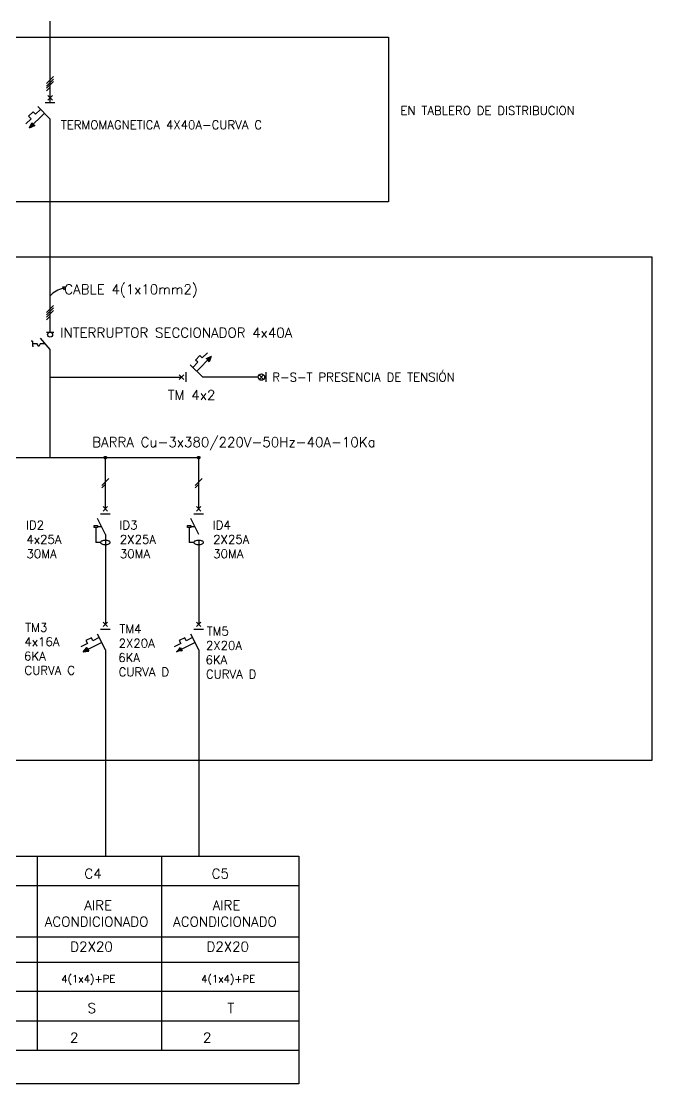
# Model space of a CAD drawing. Extents: x 1442 to 6193, y -332 to 1913.
# Drawn here: x 2556.3 to 2813, y 1467 to 1899.4 of the extents above; entities that cross this region are included whole.
import ezdxf

# ---------------------------------------------------------------- set-up
doc = ezdxf.new("R2010")
doc.units = 0
doc.linetypes.add('HIDDEN', pattern=[0.375, 0.25, -0.125])
doc.layers.get('0').update_dxf_attribs({"linetype": 'CONTINUOUS'})
for name, color, linetype in [('--00-PTA_GRILLA', 7, 'CONTINUOUS'), ('--00-PTA_GRILLA_TEXTO', 7, 'CONTINUOUS'), ('--00-VTA_CARTELES_LEYENDAS', 8, 'CONTINUOUS'), ('BARRAS', 6, 'CONTINUOUS'), ('CABLES$ELECT$', 2, 'CONTINUOUS'), ('E_TEXTO', 3, 'CONTINUOUS'), ('POTENCIA', 3, 'CONTINUOUS'), ('TÍTULOS', 4, 'CONTINUOUS'), ('UNIFILAR', 3, 'CONTINUOUS')]:
    doc.layers.add(name, color=color, linetype=linetype)
doc.styles.add('ROMANS_VICTOR', font='romans.shx', dxfattribs={"height": 4})

# ---------------------------------------------------------------- blocks, each defined once
blk = doc.blocks.new('*U42')
at = {"layer": 'E_TEXTO', "color": 7, "style": 'ROMANS_VICTOR'}
blk.add_text('INTERRUPTOR SECCIONADOR 4x40A', height=4, dxfattribs=at).set_placement((2572.17, 1770.67))
blk = doc.blocks.new('*U43')
at = {"layer": 'BARRAS', "linetype": 'CONTINUOUS'}
for p, q in [((2631.57, 1762.02), (2633.64, 1762.96)), ((2632.72, 1762.02), (2632.16, 1761.45)), ((2632.74, 1760.87), (2632.16, 1761.45)), ((2633.64, 1762.96), (2632.72, 1762.02)), ((2632.72, 1762.02), (2633.64, 1762.96)), ((2632.99, 1761.45), (2632.74, 1760.87)), ((2633.24, 1762.02), (2632.99, 1761.45)), ((2633.64, 1762.96), (2633.24, 1762.02))]:
    blk.add_line(p, q, dxfattribs=at)
at = {"layer": 'BARRAS', "linetype": 'CONTINUOUS', "extrusion": (0, 0, -1)}
for points in [[(-2633.64, 1762.96), (-2632.72, 1762.02), (-2631.57, 1762.02)], [(-2631.57, 1762.02), (-2632.72, 1762.02), (-2632.16, 1761.45)], [(-2632.72, 1762.02), (-2632.99, 1761.45), (-2632.16, 1761.45)], [(-2632.16, 1761.45), (-2632.99, 1761.45), (-2632.74, 1760.87)], [(-2633.64, 1762.96), (-2633.24, 1762.02), (-2632.72, 1762.02)], [(-2632.72, 1762.02), (-2633.24, 1762.02), (-2632.99, 1761.45)]]:
    blk.add_solid(points, dxfattribs=at)
blk = doc.blocks.new('*U44')
at = {"layer": 'E_TEXTO', "color": 7, "style": 'ROMANS_VICTOR'}
blk.add_text('R-S-T PRESENCIA DE TENSIÓN', height=3.5, dxfattribs=at).set_placement((2658.5, 1752.84))
blk = doc.blocks.new('*U48')
at = {"layer": '--00-PTA_GRILLA_TEXTO', "style": 'ROMANS_VICTOR'}
blk.add_text('C4', height=4, dxfattribs=at).set_placement((2581.99, 1550.5))
blk = doc.blocks.new('*U49')
at = {"layer": '--00-PTA_GRILLA_TEXTO', "style": 'ROMANS_VICTOR'}
blk.add_text('C5', height=4, dxfattribs=at).set_placement((2633.8, 1550.5))
blk = doc.blocks.new('*U61')
at = {"layer": 'E_TEXTO', "color": 7, "style": 'ROMANS_VICTOR'}
blk.add_text('TERMOMAGNETICA 4X40A-CURVA C', height=3.5, dxfattribs=at).set_placement((2572.42, 1855.51))
blk = doc.blocks.new('EIE081')
at = {"color": 0, "linetype": 'BYBLOCK'}
for p, q in [((-1.41, -1.41), (1.41, 1.41)), ((-1.41, -2.41), (1.41, 0.41)), ((-1.41, -3.41), (1.41, -0.59)), ((-1.41, -4.41), (0, -3))]:
    blk.add_line(p, q, dxfattribs=at)
blk = doc.blocks.new('*U67')
at = {"layer": 'E_TEXTO', "color": 7, "style": 'ROMANS_VICTOR'}
blk.add_text('BARRA Cu-3x380/220V-50Hz-40A-10Ka', height=4, dxfattribs=at).set_placement((2585.19, 1726.12))
blk = doc.blocks.new('*U78')
at = {"layer": 'E_TEXTO', "color": 7, "style": 'ROMANS_VICTOR'}
for s, p in [('TM3', (2557.93, 1650.96)), ('4x16A', (2557.6, 1645.13)), ('6KA', (2557.43, 1639.3)), ('CURVA C', (2557.6, 1633.46))]:
    blk.add_text(s, height=3.5, dxfattribs=at).set_placement(p)
blk = doc.blocks.new('*U79')
at = {"layer": 'POTENCIA', "linetype": 'CONTINUOUS'}
for p, q in [((2581.71, 1643.02), (2582.38, 1643.76)), ((2582.38, 1643.76), (2583.05, 1644.49)), ((2583.05, 1644.49), (2583.41, 1643.76)), ((2583.41, 1643.76), (2583.78, 1643.02)), ((2581.95, 1643.02), (2581.52, 1642.81)), ((2581.52, 1642.81), (2581.95, 1643.02))]:
    blk.add_line(p, q, dxfattribs=at)
at = {"layer": 'POTENCIA', "linetype": 'CONTINUOUS', "extrusion": (0, 0, -1)}
for points in [[(-2582.38, 1643.76), (-2581.95, 1643.02), (-2581.71, 1643.02)], [(-2583.41, 1643.76), (-2583.78, 1643.02), (-2581.95, 1643.02)], [(-2582.38, 1643.76), (-2583.41, 1643.76), (-2581.95, 1643.02)], [(-2583.05, 1644.49), (-2583.41, 1643.76), (-2582.38, 1643.76)], [(-2581.71, 1643.02), (-2581.95, 1643.02), (-2581.52, 1642.81)], [(-2581.95, 1643.02), (-2583.78, 1643.02), (-2581.52, 1642.81)]]:
    blk.add_solid(points, dxfattribs=at)
blk = doc.blocks.new('*U80')
at = {"layer": 'E_TEXTO', "color": 7, "style": 'ROMANS_VICTOR'}
for s, p in [('TM4', (2596.26, 1650.33)), ('2X20A', (2595.93, 1644.5)), ('6KA', (2595.76, 1638.66)), ('CURVA D', (2595.93, 1632.83))]:
    blk.add_text(s, height=3.5, dxfattribs=at).set_placement(p)
blk = doc.blocks.new('*U81')
at = {"layer": 'POTENCIA', "linetype": 'CONTINUOUS'}
for p, q in [((2619.71, 1643.02), (2620.38, 1643.76)), ((2620.38, 1643.76), (2621.05, 1644.49)), ((2621.05, 1644.49), (2621.41, 1643.76)), ((2621.41, 1643.76), (2621.78, 1643.02)), ((2619.95, 1643.02), (2619.52, 1642.81)), ((2619.52, 1642.81), (2619.95, 1643.02))]:
    blk.add_line(p, q, dxfattribs=at)
at = {"layer": 'POTENCIA', "linetype": 'CONTINUOUS', "extrusion": (0, 0, -1)}
for points in [[(-2620.38, 1643.76), (-2619.95, 1643.02), (-2619.71, 1643.02)], [(-2621.41, 1643.76), (-2621.78, 1643.02), (-2619.95, 1643.02)], [(-2620.38, 1643.76), (-2621.41, 1643.76), (-2619.95, 1643.02)], [(-2621.05, 1644.49), (-2621.41, 1643.76), (-2620.38, 1643.76)], [(-2619.71, 1643.02), (-2619.95, 1643.02), (-2619.52, 1642.81)], [(-2619.95, 1643.02), (-2621.78, 1643.02), (-2619.52, 1642.81)]]:
    blk.add_solid(points, dxfattribs=at)
blk = doc.blocks.new('*U82')
at = {"layer": 'E_TEXTO', "color": 7, "style": 'ROMANS_VICTOR'}
for s, p in [('TM5', (2631.79, 1649.44)), ('2X20A', (2631.46, 1643.61)), ('6KA', (2631.29, 1637.77)), ('CURVA D', (2631.46, 1631.94))]:
    blk.add_text(s, height=3.5, dxfattribs=at).set_placement(p)
blk = doc.blocks.new('*U149')
at = {"layer": 'BARRAS', "linetype": 'CONTINUOUS'}
for p, q in [((2560.58, 1856.97), (2559.67, 1856.08)), ((2559.67, 1856.08), (2560.08, 1856.97)), ((2561.75, 1856.97), (2559.67, 1856.08)), ((2559.67, 1856.08), (2560.58, 1856.97)), ((2560.08, 1856.97), (2560.34, 1857.56)), ((2560.34, 1857.56), (2560.61, 1858.14)), ((2560.61, 1858.14), (2561.18, 1857.56)), ((2561.18, 1857.56), (2561.75, 1856.97))]:
    blk.add_line(p, q, dxfattribs=at)
at = {"layer": 'BARRAS', "linetype": 'CONTINUOUS', "extrusion": (0, 0, -1)}
for points in [[(-2560.08, 1856.97), (-2560.58, 1856.97), (-2559.67, 1856.08)], [(-2560.58, 1856.97), (-2561.75, 1856.97), (-2559.67, 1856.08)], [(-2560.34, 1857.56), (-2560.58, 1856.97), (-2560.08, 1856.97)], [(-2560.61, 1858.14), (-2561.18, 1857.56), (-2560.34, 1857.56)], [(-2560.34, 1857.56), (-2561.18, 1857.56), (-2560.58, 1856.97)], [(-2561.18, 1857.56), (-2561.75, 1856.97), (-2560.58, 1856.97)]]:
    blk.add_solid(points, dxfattribs=at)
blk = doc.blocks.new('*U150')
at = {"layer": 'E_TEXTO', "color": 7, "style": 'ROMANS_VICTOR'}
blk.add_text('TM 4x2', height=4, dxfattribs=at).set_placement((2615.94, 1745.29))
blk = doc.blocks.new('*U151')
at = {"layer": 'E_TEXTO', "color": 7, "style": 'ROMANS_VICTOR'}
blk.add_text('CABLE 4(1x10mm2)', height=4, dxfattribs=at).set_placement((2573.8, 1788.32))
blk = doc.blocks.new('*U155')
at = {"layer": 'E_TEXTO', "color": 7, "style": 'ROMANS_VICTOR'}
for s, p in [('ID2', (2558.24, 1692.62)), ('4x25A', (2558.41, 1686.79)), ('30MA', (2558.41, 1680.96))]:
    blk.add_text(s, height=3.5, dxfattribs=at).set_placement(p)
blk = doc.blocks.new('*U156')
at = {"layer": 'E_TEXTO', "color": 7, "style": 'ROMANS_VICTOR'}
for s, p in [('ID3', (2596.25, 1692.62)), ('2X25A', (2596.42, 1686.79)), ('30MA', (2596.42, 1680.96))]:
    blk.add_text(s, height=3.5, dxfattribs=at).set_placement(p)
blk = doc.blocks.new('*U39')
at = {"linetype": 'CONTINUOUS'}
for p, q in [((-4624.24, -469.21), (-4624.23, -469.11)), ((-4624.23, -469.3), (-4624.24, -469.21)), ((-4624.23, -469.11), (-4624.21, -469.02)), ((-4624.2, -469.4), (-4624.23, -469.3)), ((-4624.21, -469.02), (-4624.16, -468.94)), ((-4624.15, -469.48), (-4624.2, -469.4)), ((-4624.16, -468.94), (-4624.11, -468.87)), ((-4624.09, -469.56), (-4624.15, -469.48)), ((-4624.11, -468.87), (-4624.04, -468.81)), ((-4624.02, -469.62), (-4624.09, -469.56)), ((-4624.04, -468.81), (-4623.96, -468.76)), ((-4623.93, -469.67), (-4624.02, -469.62)), ((-4623.96, -468.76), (-4623.88, -468.72)), ((-4623.84, -469.7), (-4623.93, -469.67)), ((-4623.88, -468.72), (-4623.79, -468.71)), ((-4623.82, -469.7), (-4623.84, -469.7)), ((-4623.74, -469.29), (-4623.74, -469.21)), ((-4623.74, -469.21), (-4623.74, -469.3)), ((-4623.74, -469.38), (-4623.74, -469.29)), ((-4623.74, -469.3), (-4623.74, -469.4)), ((-4623.74, -469.46), (-4623.74, -469.38)), ((-4623.74, -469.4), (-4623.74, -469.48)), ((-4623.74, -469.53), (-4623.74, -469.46)), ((-4623.74, -469.48), (-4623.74, -469.56)), ((-4623.74, -469.59), (-4623.74, -469.53)), ((-4623.74, -469.56), (-4623.74, -469.62)), ((-4623.74, -469.64), (-4623.74, -469.59)), ((-4623.74, -469.62), (-4623.74, -469.67)), ((-4623.74, -469.67), (-4623.74, -469.64)), ((-4623.74, -469.67), (-4623.74, -469.7)), ((-4623.74, -469.7), (-4623.74, -469.67)), ((-4623.74, -469.7), (-4623.74, -469.71)), ((-4623.74, -469.71), (-4623.74, -469.7)), ((-4623.74, -469.7), (-4623.74, -469.7)), ((-4623.69, -468.71), (-4623.6, -468.72)), ((-4623.57, -469.67), (-4623.65, -469.7)), ((-4623.6, -468.72), (-4623.52, -468.76)), ((-4623.49, -469.64), (-4623.57, -469.67)), ((-4623.52, -468.76), (-4623.44, -468.81)), ((-4623.42, -469.59), (-4623.49, -469.64)), ((-4623.44, -468.81), (-4623.37, -468.87)), ((-4623.36, -469.53), (-4623.42, -469.59)), ((-4623.37, -468.87), (-4623.31, -468.94)), ((-4623.31, -469.46), (-4623.36, -469.53)), ((-4623.31, -468.94), (-4623.27, -469.02)), ((-4623.27, -469.38), (-4623.31, -469.46)), ((-4623.27, -469.02), (-4623.25, -469.11)), ((-4623.25, -469.29), (-4623.27, -469.38)), ((-4623.25, -469.11), (-4623.24, -469.21)), ((-4623.24, -469.21), (-4623.25, -469.29))]:
    blk.add_line(p, q, dxfattribs=at)
at = {"linetype": 'CONTINUOUS', "extrusion": (0, 0, -1)}
for points in [[(4624.23, -469.11), (4623.24, -469.21), (4624.24, -469.21)], [(4624.24, -469.21), (4623.74, -469.3), (4624.23, -469.3)], [(4624.24, -469.21), (4623.74, -469.21), (4623.74, -469.3)], [(4624.21, -469.02), (4623.25, -469.11), (4624.23, -469.11)], [(4624.23, -469.11), (4623.25, -469.11), (4623.24, -469.21)], [(4624.23, -469.3), (4623.74, -469.4), (4624.2, -469.4)], [(4624.23, -469.3), (4623.74, -469.3), (4623.74, -469.4)], [(4624.16, -468.94), (4623.27, -469.02), (4624.21, -469.02)], [(4624.21, -469.02), (4623.27, -469.02), (4623.25, -469.11)], [(4624.2, -469.4), (4623.74, -469.48), (4624.15, -469.48)], [(4624.2, -469.4), (4623.74, -469.4), (4623.74, -469.48)], [(4624.11, -468.87), (4623.31, -468.94), (4624.16, -468.94)], [(4624.16, -468.94), (4623.31, -468.94), (4623.27, -469.02)], [(4624.15, -469.48), (4623.74, -469.56), (4624.09, -469.56)], [(4624.15, -469.48), (4623.74, -469.48), (4623.74, -469.56)], [(4624.04, -468.81), (4623.37, -468.87), (4624.11, -468.87)], [(4624.11, -468.87), (4623.37, -468.87), (4623.31, -468.94)], [(4624.09, -469.56), (4623.74, -469.62), (4624.02, -469.62)], [(4624.09, -469.56), (4623.74, -469.56), (4623.74, -469.62)], [(4623.96, -468.76), (4623.44, -468.81), (4624.04, -468.81)], [(4624.04, -468.81), (4623.44, -468.81), (4623.37, -468.87)], [(4624.02, -469.62), (4623.74, -469.67), (4623.93, -469.67)], [(4624.02, -469.62), (4623.74, -469.62), (4623.74, -469.67)], [(4623.88, -468.72), (4623.52, -468.76), (4623.96, -468.76)], [(4623.96, -468.76), (4623.52, -468.76), (4623.44, -468.81)], [(4623.93, -469.67), (4623.74, -469.7), (4623.84, -469.7)], [(4623.93, -469.67), (4623.74, -469.67), (4623.74, -469.7)], [(4623.79, -468.71), (4623.6, -468.72), (4623.88, -468.72)], [(4623.88, -468.72), (4623.6, -468.72), (4623.52, -468.76)], [(4623.84, -469.7), (4623.74, -469.7), (4623.82, -469.7)], [(4623.84, -469.7), (4623.74, -469.7), (4623.74, -469.7)], [(4623.82, -469.7), (4623.74, -469.7), (4623.74, -469.71)], [(4623.79, -468.71), (4623.69, -468.71), (4623.6, -468.72)], [(4623.74, -469.21), (4623.25, -469.29), (4623.74, -469.29)], [(4623.74, -469.21), (4623.24, -469.21), (4623.25, -469.29)], [(4623.74, -469.29), (4623.27, -469.38), (4623.74, -469.38)], [(4623.74, -469.29), (4623.25, -469.29), (4623.27, -469.38)], [(4623.74, -469.38), (4623.31, -469.46), (4623.74, -469.46)], [(4623.74, -469.38), (4623.27, -469.38), (4623.31, -469.46)], [(4623.74, -469.46), (4623.36, -469.53), (4623.74, -469.53)], [(4623.74, -469.46), (4623.31, -469.46), (4623.36, -469.53)], [(4623.74, -469.53), (4623.42, -469.59), (4623.74, -469.59)], [(4623.74, -469.53), (4623.36, -469.53), (4623.42, -469.59)], [(4623.74, -469.59), (4623.49, -469.64), (4623.74, -469.64)], [(4623.74, -469.59), (4623.42, -469.59), (4623.49, -469.64)], [(4623.74, -469.64), (4623.57, -469.67), (4623.74, -469.67)], [(4623.74, -469.64), (4623.49, -469.64), (4623.57, -469.67)], [(4623.74, -469.67), (4623.65, -469.7), (4623.74, -469.7)], [(4623.74, -469.67), (4623.57, -469.67), (4623.65, -469.7)], [(4623.74, -469.7), (4623.65, -469.7), (4623.74, -469.71)]]:
    blk.add_solid(points, dxfattribs=at)
blk = doc.blocks.new('BORNE_1')
blk.add_circle((-4623.74, -469.21), 0.5)
at = {"linetype": 'CONTINUOUS'}
blk.add_blockref('*U39', (0, 0), dxfattribs=at)
blk = doc.blocks.new('*U157')
at = {"layer": 'E_TEXTO', "color": 7, "style": 'ROMANS_VICTOR'}
for s, p in [('ID4', (2634.25, 1692.62)), ('2X25A', (2634.42, 1686.79)), ('30MA', (2634.42, 1680.96))]:
    blk.add_text(s, height=3.5, dxfattribs=at).set_placement(p)
blk = doc.blocks.new('*U161')
at = {"layer": '--00-PTA_GRILLA_TEXTO', "style": 'ROMANS_VICTOR'}
for s, p in [('AIRE', (2581.92, 1537.58)), ('ACONDICIONADO', (2565.87, 1530.91))]:
    blk.add_text(s, height=4, dxfattribs=at).set_placement(p)
blk = doc.blocks.new('*U162')
at = {"layer": 'E_TEXTO', "color": 7, "style": 'ROMANS_VICTOR'}
blk.add_text('EN TABLERO DE DISTRIBUCION', height=3.5, dxfattribs=at).set_placement((2710.66, 1861.34))
blk = doc.blocks.new('*U167')
at = {"layer": '--00-PTA_GRILLA_TEXTO', "style": 'ROMANS_VICTOR'}
blk.add_text('D2X20', height=4, dxfattribs=at).set_placement((2576.23, 1520.77))
blk = doc.blocks.new('*U168')
at = {"layer": '--00-PTA_GRILLA_TEXTO', "style": 'ROMANS_VICTOR'}
for s, p in [('AIRE', (2634.19, 1537.58)), ('ACONDICIONADO', (2618.13, 1530.91))]:
    blk.add_text(s, height=4, dxfattribs=at).set_placement(p)
blk = doc.blocks.new('*U169')
at = {"layer": '--00-PTA_GRILLA_TEXTO', "style": 'ROMANS_VICTOR'}
blk.add_text('4(1x4)+PE', height=3, dxfattribs=at).set_placement((2572.59, 1508.17))
blk = doc.blocks.new('*U170')
at = {"layer": '--00-PTA_GRILLA_TEXTO', "style": 'ROMANS_VICTOR'}
blk.add_text('S', height=4, dxfattribs=at).set_placement((2583.26, 1495.74))
blk = doc.blocks.new('*U171')
at = {"layer": '--00-PTA_GRILLA_TEXTO', "style": 'ROMANS_VICTOR'}
blk.add_text('T', height=4, dxfattribs=at).set_placement((2640.28, 1495.74))
blk = doc.blocks.new('*U172')
at = {"layer": '--00-PTA_GRILLA_TEXTO', "style": 'ROMANS_VICTOR'}
blk.add_text('      2', height=4, dxfattribs=at).set_placement((2558.24, 1483.74))
blk = doc.blocks.new('*U173')
at = {"layer": '--00-PTA_GRILLA_TEXTO', "style": 'ROMANS_VICTOR'}
blk.add_text('      2', height=4, dxfattribs=at).set_placement((2612.37, 1483.74))
blk = doc.blocks.new('*U175')
at = {"layer": '--00-PTA_GRILLA_TEXTO', "style": 'ROMANS_VICTOR'}
blk.add_text('D2X20', height=4, dxfattribs=at).set_placement((2631.69, 1520.77))
blk = doc.blocks.new('*U176')
at = {"layer": '--00-PTA_GRILLA_TEXTO', "style": 'ROMANS_VICTOR'}
blk.add_text('4(1x4)+PE', height=3, dxfattribs=at).set_placement((2629.54, 1508.17))

msp = doc.modelspace()

# ---------------------------------------------------------------- linework, layer by layer
at = {"layer": '--00-PTA_GRILLA'}
for p, q in [((2384.254, 1559.547), (2669.254, 1559.547)), ((2562.802, 1559.547), (2562.802, 1480.448)), ((2613.352, 1559.547), (2613.352, 1480.448)), ((2669.254, 1559.547), (2669.254, 1480.448)), ((2669.254, 1559.547), (2669.254, 1466.956)), ((2669.254, 1547.547), (2384.254, 1547.547)), ((2669.254, 1526.628), (2384.254, 1526.628)), ((2669.254, 1516.316), (2384.254, 1516.316)), ((2669.254, 1504.448), (2384.254, 1504.448)), ((2669.254, 1492.448), (2384.254, 1492.448)), ((2669.254, 1480.448), (2384.254, 1480.448)), ((2669.254, 1466.956), (2384.254, 1466.956))]:
    msp.add_line(p, q, dxfattribs=at)
at = {"layer": 'BARRAS'}
for p, q in [((2568.017, 1866.238), (2568.017, 1899.443)), ((2566.603, 1874.101), (2569.431, 1876.93)), ((2566.603, 1873.072), (2569.431, 1875.901)), ((2566.603, 1872.149), (2569.431, 1874.977)), ((2568.017, 1874.563), (2568.017, 1875.563)), ((2568.017, 1873.563), (2568.017, 1874.563)), ((2566.603, 1871.149), (2568.017, 1872.563)), ((2568.949, 1867.305), (2567.085, 1869.17)), ((2567.085, 1867.305), (2568.949, 1869.17)), ((2568.017, 1859.549), (2562.984, 1864.679)), ((2570.017, 1866.238), (2566.017, 1866.238)), ((2560.257, 1859.767), (2558.091, 1857.641)), ((2561.074, 1862.522), (2559.281, 1860.762)), ((2559.281, 1860.762), (2560.257, 1859.767)), ((2565.66, 1861.952), (2559.672, 1856.076)), ((2562.019, 1861.559), (2561.074, 1862.522)), ((2564.07, 1863.572), (2562.019, 1861.559)), ((2559.672, 1856.076), (2560.607, 1858.141)), ((2559.672, 1856.076), (2561.755, 1856.972)), ((2568.017, 1772.884), (2568.017, 1859.549)), ((2560.812, 1769.181), (2560.289, 1769.181)), ((2568.017, 1765.884), (2564.179, 1770.493)), ((2566.517, 1772.884), (2569.517, 1772.884)), ((2560.812, 1767.207), (2561.216, 1767.207)), ((2568.017, 1721.818), (2568.017, 1765.884)), ((2626.144, 1758.559), (2628.156, 1760.61)), ((2627.194, 1761.554), (2628.953, 1763.347)), ((2628.156, 1760.61), (2627.194, 1761.554)), ((2627.764, 1756.969), (2633.64, 1762.957)), ((2628.953, 1763.347), (2629.948, 1762.371)), ((2629.948, 1762.371), (2632.074, 1764.538)), ((2633.64, 1762.957), (2631.574, 1762.022)), ((2633.64, 1762.957), (2632.744, 1760.874)), ((2623.478, 1752.611), (2623.478, 1756.611)), ((2630.167, 1754.611), (2625.037, 1759.645)), ((2656.03, 1752.611), (2656.03, 1756.611)), ((2568.017, 1754.611), (2621.478, 1754.611)), ((2622.41, 1753.679), (2620.546, 1755.543)), ((2622.41, 1755.543), (2620.546, 1753.679)), ((2652.711, 1754.611), (2630.167, 1754.611)), ((2654.962, 1753.679), (2653.098, 1755.543)), ((2654.962, 1755.543), (2653.098, 1753.679))]:
    msp.add_line(p, q, dxfattribs=at)
for points in [[(2560.812, 1769.181), (2560.812, 1767.207)], [(2566.098, 1768.189), (2563.979, 1768.189), (2563.458, 1766.992), (2562.696, 1768.194), (2560.812, 1768.194)], [(2460.225, 1721.818), (2629.002, 1721.818)]]:
    msp.add_lwpolyline(points, dxfattribs=at)
for centre, radius in [((2568.017, 1771.884), 1), ((2654.03, 1754.611), 1.318)]:
    msp.add_circle(centre, radius, dxfattribs=at)
at = {"layer": 'CABLES$ELECT$', "color": 1}
for p, q in [((2586.682, 1693.391), (2586.682, 1687.273)), ((2587.374, 1693.803), (2588.902, 1693.803)), ((2624.682, 1693.391), (2624.682, 1687.273)), ((2625.374, 1693.803), (2626.902, 1693.803)), ((2588.512, 1687.273), (2586.682, 1687.273)), ((2626.512, 1687.273), (2624.682, 1687.273))]:
    msp.add_line(p, q, dxfattribs=at)
at = {"layer": 'CABLES$ELECT$', "color": 1, "flags": 128}
for points in [[(2588.525, 1687.272), (2588.564, 1687.105), (2588.677, 1686.944), (2588.861, 1686.796), (2589.108, 1686.665), (2589.41, 1686.559), (2589.754, 1686.479), (2590.128, 1686.43), (2590.516, 1686.414), (2590.905, 1686.43), (2591.279, 1686.479), (2591.623, 1686.559), (2591.925, 1686.665), (2592.172, 1686.796), (2592.356, 1686.944), (2592.469, 1687.105), (2592.508, 1687.272), (2592.469, 1687.44), (2592.356, 1687.601), (2592.172, 1687.749), (2591.925, 1687.88), (2591.623, 1687.986), (2591.279, 1688.066), (2590.905, 1688.115), (2590.517, 1688.131), (2590.128, 1688.115), (2589.754, 1688.066), (2589.41, 1687.986), (2589.108, 1687.88), (2588.861, 1687.749), (2588.677, 1687.601), (2588.564, 1687.44), (2588.525, 1687.272)], [(2626.525, 1687.272), (2626.564, 1687.105), (2626.677, 1686.944), (2626.861, 1686.796), (2627.108, 1686.665), (2627.41, 1686.559), (2627.754, 1686.479), (2628.128, 1686.43), (2628.516, 1686.414), (2628.905, 1686.43), (2629.279, 1686.479), (2629.623, 1686.559), (2629.925, 1686.665), (2630.172, 1686.796), (2630.356, 1686.944), (2630.469, 1687.105), (2630.508, 1687.272), (2630.469, 1687.44), (2630.356, 1687.601), (2630.172, 1687.749), (2629.925, 1687.88), (2629.623, 1687.986), (2629.279, 1688.066), (2628.905, 1688.115), (2628.517, 1688.131), (2628.128, 1688.115), (2627.754, 1688.066), (2627.41, 1687.986), (2627.108, 1687.88), (2626.861, 1687.749), (2626.677, 1687.601), (2626.564, 1687.44), (2626.525, 1687.272)]]:
    msp.add_lwpolyline(points, dxfattribs=at)
at = {"layer": 'POTENCIA'}
for p, q in [((2590.502, 1721.818), (2590.502, 1700.972)), ((2628.502, 1721.818), (2628.502, 1700.972)), ((2589.088, 1710.464), (2591.917, 1713.292)), ((2627.088, 1710.464), (2629.917, 1713.292)), ((2589.088, 1709.464), (2590.502, 1710.878)), ((2627.088, 1709.464), (2628.502, 1710.878)), ((2589.57, 1700.04), (2591.435, 1701.904)), ((2591.435, 1700.04), (2589.57, 1701.904)), ((2627.57, 1700.04), (2629.435, 1701.904)), ((2629.435, 1700.04), (2627.57, 1701.904)), ((2590.538, 1690.533), (2587.302, 1697.003)), ((2588.502, 1698.972), (2592.502, 1698.972)), ((2628.538, 1690.533), (2625.302, 1697.003)), ((2626.502, 1698.972), (2630.502, 1698.972)), ((2589.584, 1653.018), (2591.449, 1654.883)), ((2591.449, 1653.018), (2589.584, 1654.883)), ((2627.584, 1653.018), (2629.449, 1654.883)), ((2629.449, 1653.018), (2627.584, 1654.883)), ((2584.837, 1648.516), (2582.59, 1647.392)), ((2585.44, 1647.309), (2584.837, 1648.516)), ((2588.01, 1648.595), (2585.44, 1647.309)), ((2590.531, 1643.553), (2587.316, 1649.982)), ((2588.516, 1651.951), (2592.516, 1651.951)), ((2622.837, 1648.516), (2620.59, 1647.392)), ((2623.44, 1647.309), (2622.837, 1648.516)), ((2626.01, 1648.595), (2623.44, 1647.309)), ((2628.531, 1643.553), (2625.316, 1649.982)), ((2626.516, 1651.951), (2630.516, 1651.951)), ((2583.213, 1646.145), (2580.498, 1644.788)), ((2589.025, 1646.564), (2581.522, 1642.812)), ((2581.522, 1642.812), (2583.046, 1644.491)), ((2582.59, 1647.392), (2583.213, 1646.145)), ((2590.531, 1643.553), (2590.531, 1559.547)), ((2621.213, 1646.145), (2618.498, 1644.788)), ((2627.025, 1646.564), (2619.522, 1642.812)), ((2620.59, 1647.392), (2621.213, 1646.145)), ((2628.531, 1643.553), (2628.531, 1559.547)), ((2581.522, 1642.812), (2583.779, 1643.025))]:
    msp.add_line(p, q, dxfattribs=at)
for points in [[(2586.028, 1694.24), (2587.374, 1694.24), (2587.374, 1693.391), (2586.028, 1693.391)], [(2624.028, 1694.24), (2625.374, 1694.24), (2625.374, 1693.391), (2624.028, 1693.391)]]:
    msp.add_lwpolyline(points, close=True, dxfattribs=at)
at = {"layer": 'TÍTULOS', "color": 1, "linetype": 'HIDDEN'}
for points in [[(2530.752, 1892.902), (2705.774, 1892.902), (2705.774, 1825.96), (2530.752, 1825.96)], [(2812.962, 1803.549), (2812.962, 1598.5), (2384.254, 1598.5), (2384.254, 1803.549)]]:
    msp.add_lwpolyline(points, close=True, dxfattribs=at)
at = {"layer": 'UNIFILAR'}
for p, q in [((2590.516, 1690.575), (2590.516, 1653.951)), ((2628.516, 1688.131), (2628.516, 1653.951))]:
    msp.add_line(p, q, dxfattribs=at)
msp.add_lwpolyline([(2573.719, 1790.095), (2574.328, 1791.15), (2573.11, 1791.15)], close=True, dxfattribs=at)
msp.add_arc((2574.81, 1781.61), 9.119, 98.80005, 138.14601, dxfattribs=at)

# ---------------------------------------------------------------- block references
at = {"layer": '--00-VTA_CARTELES_LEYENDAS'}
for name in ['*U162', '*U61', '*U151', '*U42', '*U44', '*U150', '*U67', '*U155', '*U156', '*U157', '*U78', '*U80', '*U82', '*U48', '*U49', '*U161', '*U168', '*U167', '*U175', '*U169', '*U176', '*U170', '*U171', '*U172', '*U173']:
    msp.add_blockref(name, (0, 0), dxfattribs=at)
at = {"layer": 'BARRAS', "linetype": 'CONTINUOUS'}
for name in ['*U149', '*U43']:
    msp.add_blockref(name, (0, 0), dxfattribs=at)
at = {"layer": 'BARRAS'}
for name, p in [('EIE081', (2568.017, 1782.353)), ('BORNE_1', (7214.242, 2191.023)), ('BORNE_1', (7252.242, 2191.023))]:
    msp.add_blockref(name, p, dxfattribs=at)
at = {"layer": 'POTENCIA', "linetype": 'CONTINUOUS'}
for name in ['*U79', '*U81']:
    msp.add_blockref(name, (0, 0), dxfattribs=at)

doc.saveas('drawing.dxf')
